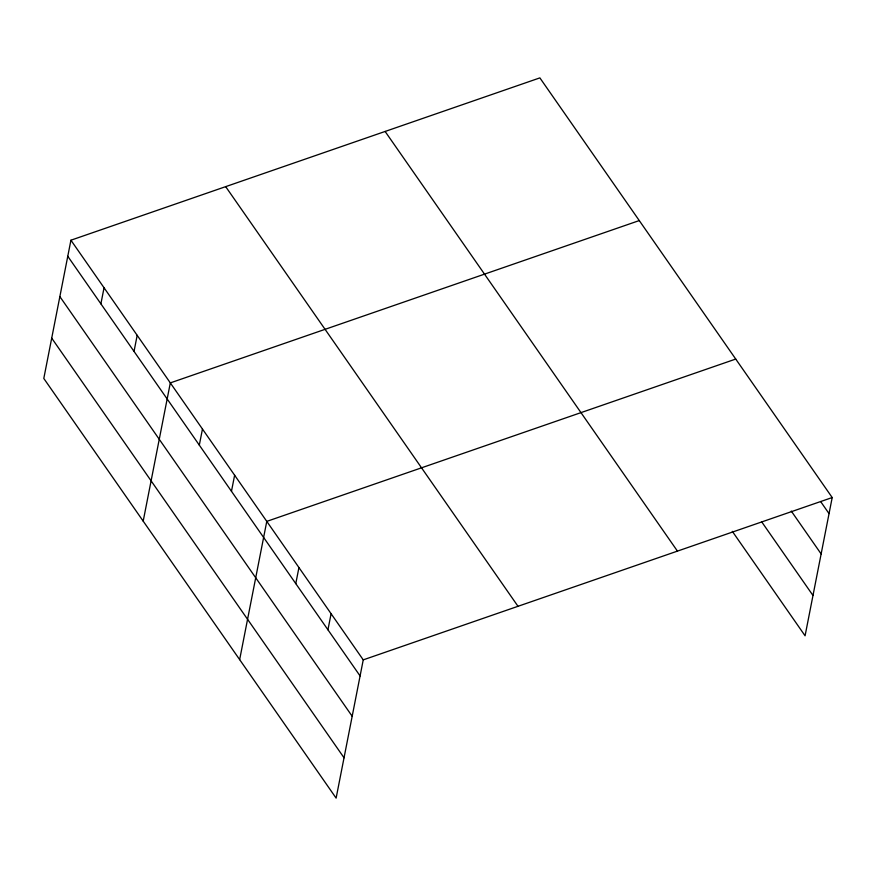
<?xml version="1.0" encoding="UTF-8"?>
<svg xmlns="http://www.w3.org/2000/svg" width="876" height="876" viewBox="0 0 876 876"><rect width="100%" height="100%" fill="white"/><g stroke="black" fill="none" stroke-linecap="round" stroke-linejoin="round"><path stroke-width="1.31" d="M70.923 240.21L43.8 378.454L336.121 798.113L363.244 659.869L70.923 240.21L539.879 77.887L832.2 497.546L805.077 635.79L732.347 531.371M100.893 303.852L104.047 287.777M134.028 351.407L137.182 335.333M143.193 521.132L170.316 382.9L639.261 220.577M199.312 445.139L202.465 429.054M231.472 491.294L234.626 475.219M239.652 659.628L266.775 521.384L735.731 359.061M295.781 583.624L298.935 567.549M327.942 629.789L331.095 613.715M363.244 659.869L832.2 497.546M820.626 501.532L829.046 513.621M791.28 511.069L821.14 553.939M761.693 521.833L812.983 595.472M385.122 131.455L677.444 551.114M225.679 186.643L518.001 606.302M67.77 256.285L360.091 675.943M59.864 296.603L352.185 716.261M51.706 338.136L344.038 757.795"/></g></svg>
